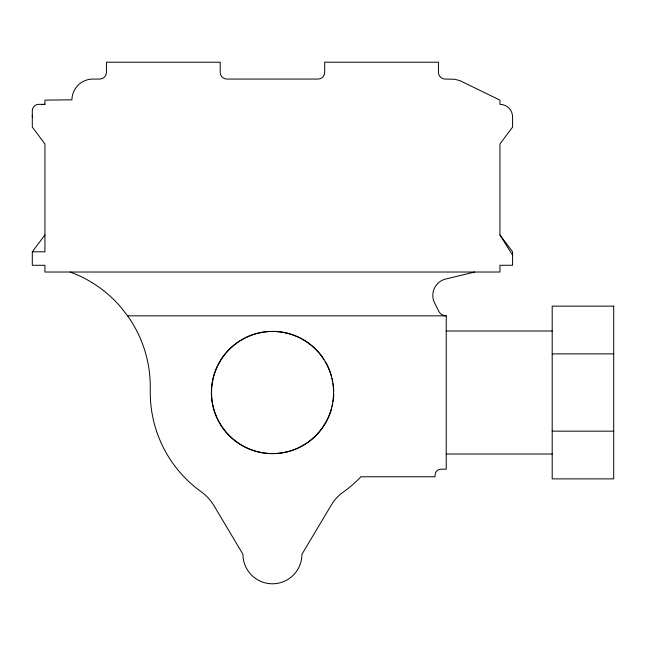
<?xml version="1.0" encoding="UTF-8"?>
<svg xmlns="http://www.w3.org/2000/svg" width="646" height="646" viewBox="0 0 646 646"><rect width="100%" height="100%" fill="white"/><g stroke="black" fill="none" stroke-linecap="round" stroke-linejoin="round"><path stroke-width="0.97" d="M41.667 104.773A12.637 12.637 0 0 1 44.937 104.345L44.937 100.13L71.908 99.815A21.068 21.068 0 0 1 92.967 79.062L99.71 79.062A6.743 6.743 0 0 0 106.453 72.328L106.453 62.21L220.205 62.21L220.205 72.328A6.743 6.743 0 0 0 226.94 79.062L317.945 79.062A6.743 6.743 0 0 0 324.688 72.328L324.688 62.21L438.44 62.21L438.44 72.328A6.743 6.743 0 0 0 445.175 79.062L454.671 79.248L459.984 80.669L499.947 100.13L499.947 104.345A12.637 12.637 0 0 1 512.585 116.983L512.585 127.092L499.947 143.945L499.947 234.95L512.585 251.803L512.585 265.28L499.947 265.28L499.947 272.023L44.937 272.023L44.937 265.28L32.3 265.28L32.3 251.803L44.937 234.95M474.673 272.023L445.692 279.032A16.853 16.853 0 0 0 435.315 304.274L438.529 310.823A8.422 8.422 0 0 0 446.233 315.837L446.233 469.19L440.968 469.19A5.895 5.895 0 0 0 435.065 475.093L435.065 476.772L360.888 476.772L358.837 478.912A122.175 122.175 0 0 1 344.261 491.356L343.494 491.889A42.127 42.127 0 0 0 331.398 504.881L301.932 554.292A29.49 29.49 0 0 1 272.442 583.79A29.49 29.49 0 0 1 242.953 554.292L213.955 505.657A46.342 46.342 0 0 0 200.648 491.372A122.175 122.175 0 0 1 150.268 392.518L150.268 386.704A122.175 122.175 0 0 0 128.304 316.815L120.705 307.02A122.175 122.175 0 0 0 70.309 272.055L70.22 272.023M44.937 104.345L38.623 104.345A6.323 6.323 0 0 0 32.3 110.66L32.3 127.092L44.937 143.945L44.937 251.803L32.3 251.803M127.545 315.837L446.233 315.837M446.233 331.002L552.193 331.002M552.193 353.871L613.7 353.871M552.193 431.157L613.7 431.157M446.233 454.025L552.193 454.025M499.947 234.95L512.585 255.17M333.74 393.503A61.087 61.087 0 0 1 333.086 401.481M332.755 403.467A61.087 61.087 0 0 1 332.149 406.399M331.664 408.329A61.087 61.087 0 0 1 242.977 445.91A61.087 61.087 0 0 1 228.078 350.746A61.087 61.087 0 0 1 324.009 359.426M325.56 361.97A61.087 61.087 0 0 1 331.664 376.707M332.149 378.629A61.087 61.087 0 0 1 332.755 381.568M333.086 383.546A61.087 61.087 0 0 1 333.74 391.524M32.3 116.983A12.637 12.637 0 0 1 32.405 115.335M613.7 306.147L552.193 306.147L552.193 478.88L613.7 478.88L613.7 306.147M241.903 445.417A61.087 61.087 0 0 0 333.53 392.518A61.087 61.087 0 0 0 241.903 339.61A61.087 61.087 0 0 0 241.903 445.417"/></g></svg>
